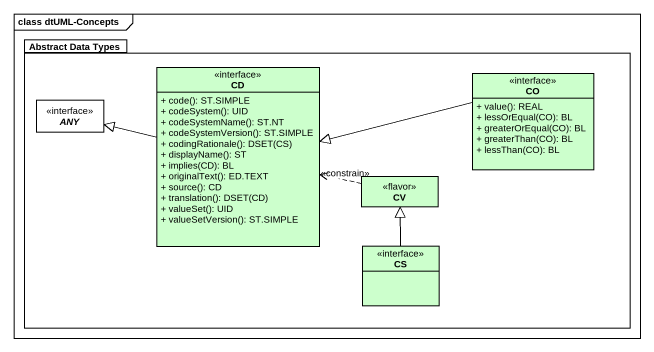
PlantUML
@startuml
mainframe class dtUML-Concepts
hide circle
hide empty members
skinparam classAttributeIconSize 0
package "Abstract Data Types" as Abstract_Data_Types #FFFFFF {
  class CD <<interface>> #CCFFCC {
    + code(): ST.SIMPLE
    + codeSystem(): UID
    + codeSystemName(): ST.NT
    + codeSystemVersion(): ST.SIMPLE
    + codingRationale(): DSET(CS)
    + displayName(): ST
    + implies(CD): BL
    + originalText(): ED.TEXT
    + source(): CD
    + translation(): DSET(CD)
    + valueSet(): UID
    + valueSetVersion(): ST.SIMPLE
  }
  class CO <<interface>> #CCFFCC {
    + value(): REAL
    + lessOrEqual(CO): BL
    + greaterOrEqual(CO): BL
    + greaterThan(CO): BL
    + lessThan(CO): BL
  }
  abstract class ANY <<interface>> #FFFFFF
  class CV <<flavor>> #CCFFCC
  class CS <<interface>> #CCFFCC
}
CD -left-|> ANY
CO -left-|> CD
CV .left.> CD : <<constrain>>
CS -up-|> CV
@enduml
